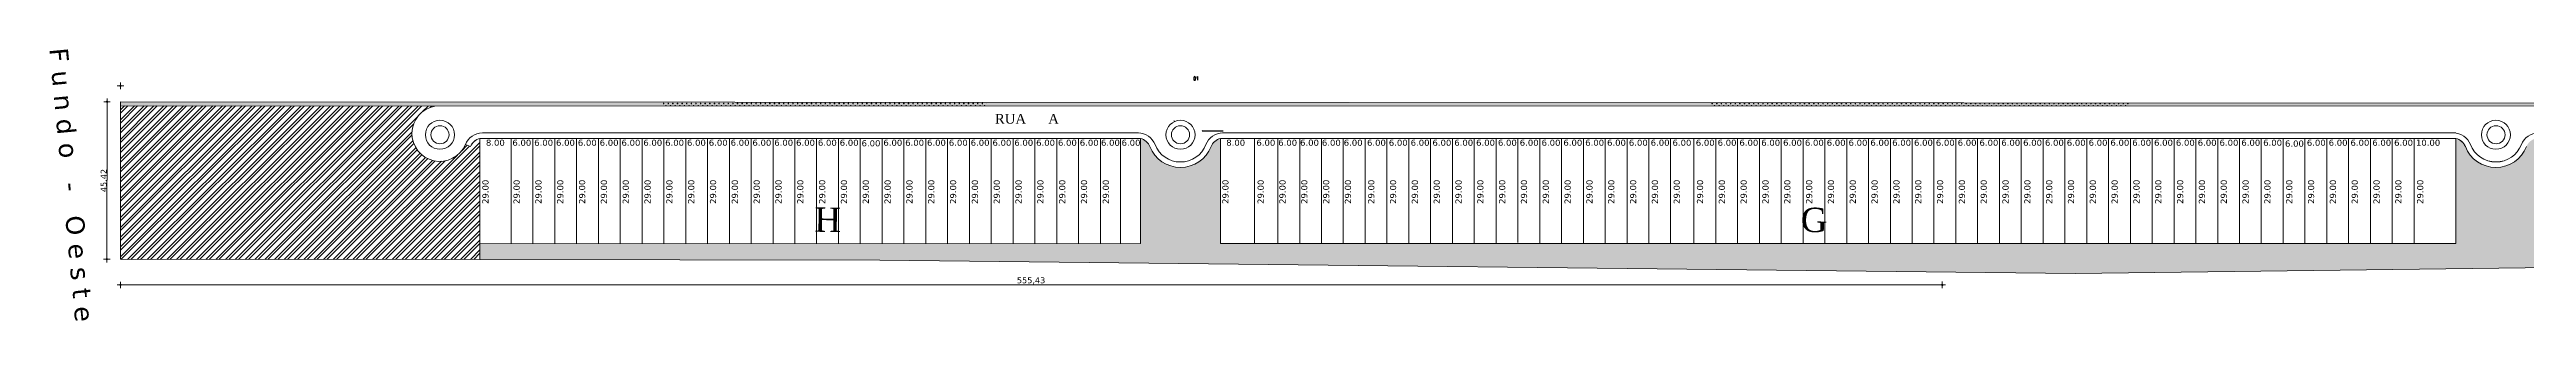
# Model space of a CAD drawing. Header units: centimetres. Extents: x 429547 to 433218, y 9613176 to 9615382.
# Drawn here: x 431024 to 431705, y 9615090 to 9615165 of the extents above; entities that cross this region are included whole.
import ezdxf
from ezdxf.enums import TextEntityAlignment as Align

# ---------------------------------------------------------------- set-up
doc = ezdxf.new("R2010")
doc.units = ezdxf.units.CM
doc.header["$LTSCALE"] = 0.05
for name, color, linetype, lineweight in [('AREAS', 6, 'Continuous', 20), ('DIM NOVO', 4, 'Continuous', 20), ('p vista', 1, 'Continuous', 50)]:
    doc.layers.add(name, color=color, linetype=linetype, lineweight=lineweight)
for name, color, linetype in [('Cotas', 4, 'Continuous'), ('DIM', 7, 'Continuous'), ('Hachura', 252, 'Continuous'), ('PDF_PS_PONTOS_IDENTIFICACAO_LIN', 7, 'Continuous'), ('PDF_PS_PONTOS_IDENTIFICACAO_TXT', 1, 'Continuous'), ('PENA-02', 2, 'Continuous')]:
    doc.layers.add(name, color=color, linetype=linetype)
doc.styles.add('LEALTÀ PADRÃO', font='verdana.ttf')
doc.styles.add('style1', font='times.ttf')
pattern_1 = [(0, (48.1993, 973.2339), (0.635, 0.635), [0.3175, -0.9525]), (90, (48.35803, 973.07514), (-0.635, 0.635), [0.3175, -0.9525])]

msp = doc.modelspace()

# ---------------------------------------------------------------- hatches: boundary and pattern name
at = {"layer": 'Hachura', "linetype": 'Continuous', "lineweight": 0, "true_color": 0xf8991e}
h = msp.add_hatch(dxfattribs=at)
h.set_pattern_fill('ANSI32', color=30, scale=0.2)
h.set_pattern_definition([(45, (48.1993, 473.2339), (-1.34703841816, 1.34703841816), []), (45, (49.0973, 473.2339), (-1.34703841816, 1.34703841816), [])])
h.paths.add_polyline_path([(431142.539, 9615140.492, 0.237334), (431139.936, 9615138.252), (431138.536, 9615138.792, -1.669448), (431130.122, 9615149.372), (431043.705, 9615149.448), (431043.703, 9615107.143), (431142.541, 9615107.138), (431142.539, 9615111.489)])
at = {"layer": 'Hachura', "linetype": 'Continuous', "lineweight": 0, "true_color": 0x139b48}
h = msp.add_hatch(dxfattribs=at)
h.set_pattern_fill('CROSS', color=114, scale=0.046)
h.set_pattern_definition([(0, (0, -500), (0.2921, 0.2921), [0.14605, -0.43815]), (90, (0.07302, -500.07302), (-0.2921, 0.2921), [0.14605, -0.43815])])
h.paths.add_polyline_path([(432595.808, 9615149.607), (432595.808, 9615149.374), (431043.742, 9615149.448), (431043.743, 9615150.605)])
h = msp.add_hatch(dxfattribs=at)
h.set_pattern_fill('CROSS', color=114, scale=0.1)
h.set_pattern_definition(pattern_1)
h.paths.add_polyline_path([(431281.782, 9615150.452), (431192.651, 9615150.51), (431192.651, 9615149.441), (431281.782, 9615149.437)])
h = msp.add_hatch(dxfattribs=at)
h.set_pattern_fill('CROSS', color=114, scale=0.1)
h.set_pattern_definition(pattern_1)
h.paths.add_polyline_path([(431373.621, 9615150.393), (431281.782, 9615150.452), (431281.782, 9615149.437), (431373.621, 9615149.433)])
h = msp.add_hatch(dxfattribs=at)
h.set_pattern_fill('CROSS', color=114, scale=0.1)
h.set_pattern_definition(pattern_1)
h.paths.add_polyline_path([(431481.048, 9615150.324), (431373.621, 9615150.393), (431373.621, 9615149.433), (431481.048, 9615149.427)])
h = msp.add_hatch(dxfattribs=at)
h.set_pattern_fill('CROSS', color=114, scale=0.1)
h.set_pattern_definition(pattern_1)
h.paths.add_polyline_path([(431534.423, 9615150.29), (431481.048, 9615150.324), (431481.048, 9615149.427), (431534.423, 9615149.425)])
h = msp.add_hatch(dxfattribs=at)
h.set_pattern_fill('CROSS', color=114, scale=0.1)
h.set_pattern_definition(pattern_1)
h.paths.add_polyline_path([(431595.941, 9615150.25), (431534.423, 9615150.29), (431534.423, 9615149.425), (431595.941, 9615149.422)])
h = msp.add_hatch(dxfattribs=at)
h.set_pattern_fill('CROSS', color=114, scale=0.1)
h.set_pattern_definition(pattern_1)
h.paths.add_polyline_path([(431686.964, 9615150.192), (431595.941, 9615150.25), (431595.941, 9615149.422), (431686.964, 9615149.417)])
h = msp.add_hatch(dxfattribs=at)
h.set_pattern_fill('CROSS', color=114, scale=0.1)
h.set_pattern_definition(pattern_1)
h.paths.add_polyline_path([(431803.569, 9615150.117), (431686.964, 9615150.192), (431686.964, 9615149.417), (431803.569, 9615149.412)])
h = msp.add_hatch(dxfattribs=at)
h.set_pattern_fill('CROSS', color=114, scale=0.1)
h.set_pattern_definition(pattern_1)
h.paths.add_polyline_path([(431346.136, 9615140.493, 0.2371224), (431343.536, 9615138.253, -0.6859907), (431326.743, 9615138.253, 0.2375154), (431324.139, 9615140.493), (431324.14, 9615111.49), (431142.539, 9615111.489), (431142.541, 9615107.138), (431252.477, 9615106.964), (431581.265, 9615103.298), (431595.941, 9615103.484), (431595.941, 9615111.492), (431346.137, 9615111.49)])
h = msp.add_hatch(dxfattribs=at)
h.set_pattern_fill('CROSS', color=114, scale=0.1)
h.set_pattern_definition(pattern_1)
h.paths.add_polyline_path([(431707.814, 9615140.491, 0.2377782), (431705.21, 9615138.253, -0.6859907), (431688.417, 9615138.253, 0.2380533), (431685.814, 9615140.493), (431685.814, 9615111.492), (431595.941, 9615111.492), (431595.941, 9615103.484), (431994.331, 9615108.54), (432035.986, 9615108.699), (432035.986, 9615111.494), (432013.809, 9615111.494), (432013.808, 9615140.494, 0.2369467), (432011.21, 9615138.255, -0.6859907), (431994.417, 9615138.255, 0.2376815), (431991.814, 9615140.494), (431991.814, 9615111.494), (431707.814, 9615111.492)])

# ---------------------------------------------------------------- linework, layer by layer
at = {"layer": 'AREAS', "color": 7, "linetype": 'Continuous', "lineweight": 9}
for p, q in [((431043.705, 9615107.225, -1.124), (431043.705, 9615149.448, -1.124)), ((431043.743, 9615150.605, -1.124), (431043.742, 9615149.448, -1.124)), ((431043.742, 9615149.448, -1.124), (431130.122, 9615149.372, -1.124)), ((431192.879, 9615150.094), (431193.197, 9615150.094)), ((431193.038, 9615149.935), (431193.038, 9615150.253)), ((431193.514, 9615149.459), (431193.832, 9615149.459)), ((431193.673, 9615149.441), (431193.673, 9615149.618)), ((431194.149, 9615150.094), (431194.467, 9615150.094)), ((431194.308, 9615149.935), (431194.308, 9615150.253)), ((431194.784, 9615149.459), (431195.102, 9615149.459)), ((431194.943, 9615149.441), (431194.943, 9615149.618)), ((431195.419, 9615150.094), (431195.737, 9615150.094)), ((431195.578, 9615149.935), (431195.578, 9615150.253)), ((431196.054, 9615149.459), (431196.372, 9615149.459)), ((431196.213, 9615149.441), (431196.213, 9615149.618)), ((431196.689, 9615150.094), (431197.007, 9615150.094)), ((431196.848, 9615149.935), (431196.848, 9615150.253)), ((431197.324, 9615149.459), (431197.642, 9615149.459)), ((431197.483, 9615149.441), (431197.483, 9615149.618)), ((431197.959, 9615150.094), (431198.277, 9615150.094)), ((431198.118, 9615149.935), (431198.118, 9615150.253)), ((431198.594, 9615149.459), (431198.912, 9615149.459)), ((431198.753, 9615149.441), (431198.753, 9615149.618)), ((431199.229, 9615150.094), (431199.547, 9615150.094)), ((431199.388, 9615149.935), (431199.388, 9615150.253)), ((431199.864, 9615149.459), (431200.182, 9615149.459)), ((431200.023, 9615149.441), (431200.023, 9615149.618)), ((431200.499, 9615150.094), (431200.817, 9615150.094)), ((431200.658, 9615149.935), (431200.658, 9615150.253)), ((431201.134, 9615149.459), (431201.452, 9615149.459)), ((431201.293, 9615149.441), (431201.293, 9615149.618)), ((431201.769, 9615150.094), (431202.087, 9615150.094)), ((431201.928, 9615149.935), (431201.928, 9615150.253)), ((431202.404, 9615149.459), (431202.722, 9615149.459)), ((431202.563, 9615149.441), (431202.563, 9615149.618)), ((431203.039, 9615150.094), (431203.357, 9615150.094)), ((431203.198, 9615149.935), (431203.198, 9615150.253)), ((431203.674, 9615149.459), (431203.992, 9615149.459)), ((431203.833, 9615149.441), (431203.833, 9615149.618)), ((431204.309, 9615150.094), (431204.627, 9615150.094)), ((431204.468, 9615149.935), (431204.468, 9615150.253)), ((431204.944, 9615149.459), (431205.262, 9615149.459)), ((431205.103, 9615149.441), (431205.103, 9615149.618)), ((431205.579, 9615150.094), (431205.897, 9615150.094)), ((431205.738, 9615149.935), (431205.738, 9615150.253)), ((431206.214, 9615149.459), (431206.532, 9615149.459)), ((431206.373, 9615149.441), (431206.373, 9615149.618)), ((431206.849, 9615150.094), (431207.167, 9615150.094)), ((431207.008, 9615149.935), (431207.008, 9615150.253)), ((431207.484, 9615149.459), (431207.802, 9615149.459)), ((431207.643, 9615149.441), (431207.643, 9615149.618)), ((431208.119, 9615150.094), (431208.437, 9615150.094)), ((431208.278, 9615149.935), (431208.278, 9615150.253)), ((431208.754, 9615149.459), (431209.072, 9615149.459)), ((431208.913, 9615149.44), (431208.913, 9615149.618)), ((431209.389, 9615150.094), (431209.707, 9615150.094)), ((431209.548, 9615149.935), (431209.548, 9615150.253)), ((431210.024, 9615149.459), (431210.342, 9615149.459)), ((431210.183, 9615149.44), (431210.183, 9615149.618)), ((431210.659, 9615150.094), (431210.977, 9615150.094)), ((431210.818, 9615149.935), (431210.818, 9615150.253)), ((431211.294, 9615149.459), (431211.612, 9615149.459)), ((431211.453, 9615149.44), (431211.453, 9615149.618)), ((431211.929, 9615150.094), (431212.247, 9615150.094)), ((431212.088, 9615149.935), (431212.088, 9615150.253)), ((431212.564, 9615149.459), (431212.882, 9615149.459)), ((431212.723, 9615149.44), (431212.723, 9615149.618)), ((431213.199, 9615150.094), (431213.517, 9615150.094)), ((431213.358, 9615149.935), (431213.358, 9615150.253)), ((431213.834, 9615149.459), (431214.152, 9615149.459)), ((431213.993, 9615149.44), (431213.993, 9615149.618)), ((431214.469, 9615150.094), (431214.787, 9615150.094)), ((431214.628, 9615149.935), (431214.628, 9615150.253)), ((431215.104, 9615149.459), (431215.422, 9615149.459)), ((431215.263, 9615149.44), (431215.263, 9615149.618)), ((431215.739, 9615150.094), (431216.057, 9615150.094)), ((431215.898, 9615149.935), (431215.898, 9615150.253)), ((431216.374, 9615149.459), (431216.692, 9615149.459)), ((431216.533, 9615149.44), (431216.533, 9615149.618)), ((431217.009, 9615150.094), (431217.327, 9615150.094)), ((431217.168, 9615149.935), (431217.168, 9615150.253)), ((431217.644, 9615149.459), (431217.962, 9615149.459)), ((431217.803, 9615149.44), (431217.803, 9615149.618)), ((431218.279, 9615150.094), (431218.597, 9615150.094)), ((431218.438, 9615149.935), (431218.438, 9615150.253)), ((431218.914, 9615149.459), (431219.232, 9615149.459)), ((431219.073, 9615149.44), (431219.073, 9615149.618)), ((431219.549, 9615150.094), (431219.867, 9615150.094)), ((431219.708, 9615149.935), (431219.708, 9615150.253)), ((431220.184, 9615149.459), (431220.502, 9615149.459)), ((431220.343, 9615149.44), (431220.343, 9615149.618)), ((431220.819, 9615150.094), (431221.137, 9615150.094)), ((431220.978, 9615149.935), (431220.978, 9615150.253)), ((431221.454, 9615149.459), (431221.772, 9615149.459)), ((431221.613, 9615149.44), (431221.613, 9615149.618)), ((431222.089, 9615150.094), (431222.407, 9615150.094)), ((431222.248, 9615149.935), (431222.248, 9615150.253)), ((431222.724, 9615149.459), (431223.042, 9615149.459)), ((431222.883, 9615149.44), (431222.883, 9615149.618)), ((431223.359, 9615150.094), (431223.677, 9615150.094)), ((431223.518, 9615149.935), (431223.518, 9615150.253)), ((431223.994, 9615149.459), (431224.312, 9615149.459)), ((431224.153, 9615149.44), (431224.153, 9615149.618)), ((431224.629, 9615150.094), (431224.947, 9615150.094)), ((431224.788, 9615149.935), (431224.788, 9615150.253)), ((431225.264, 9615149.459), (431225.582, 9615149.459)), ((431225.423, 9615149.44), (431225.423, 9615149.618)), ((431225.899, 9615150.094), (431226.217, 9615150.094)), ((431226.058, 9615149.935), (431226.058, 9615150.253)), ((431226.534, 9615149.459), (431226.852, 9615149.459)), ((431226.693, 9615149.44), (431226.693, 9615149.618)), ((431227.169, 9615150.094), (431227.487, 9615150.094)), ((431227.328, 9615149.935), (431227.328, 9615150.253)), ((431227.804, 9615149.459), (431228.122, 9615149.459)), ((431227.963, 9615149.44), (431227.963, 9615149.618)), ((431228.439, 9615150.094), (431228.757, 9615150.094)), ((431228.598, 9615149.935), (431228.598, 9615150.253)), ((431229.074, 9615149.459), (431229.392, 9615149.459)), ((431229.233, 9615149.44), (431229.233, 9615149.618)), ((431229.709, 9615150.094), (431230.027, 9615150.094)), ((431229.868, 9615149.935), (431229.868, 9615150.253)), ((431230.344, 9615149.459), (431230.662, 9615149.459)), ((431230.503, 9615149.439), (431230.503, 9615149.618)), ((431230.979, 9615150.094), (431231.297, 9615150.094)), ((431231.138, 9615149.935), (431231.138, 9615150.253)), ((431231.614, 9615149.459), (431231.932, 9615149.459)), ((431231.773, 9615149.439), (431231.773, 9615149.618)), ((431232.249, 9615150.094), (431232.567, 9615150.094)), ((431232.408, 9615149.935), (431232.408, 9615150.253)), ((431232.884, 9615149.459), (431233.202, 9615149.459)), ((431233.043, 9615149.439), (431233.043, 9615149.618)), ((431233.519, 9615150.094), (431233.837, 9615150.094)), ((431233.678, 9615149.935), (431233.678, 9615150.253)), ((431234.154, 9615149.459), (431234.472, 9615149.459)), ((431234.313, 9615149.439), (431234.313, 9615149.618)), ((431234.789, 9615150.094), (431235.107, 9615150.094)), ((431234.948, 9615149.935), (431234.948, 9615150.253)), ((431235.424, 9615149.459), (431235.742, 9615149.459)), ((431235.583, 9615149.439), (431235.583, 9615149.618)), ((431236.059, 9615150.094), (431236.377, 9615150.094)), ((431236.218, 9615149.935), (431236.218, 9615150.253)), ((431236.694, 9615149.459), (431237.012, 9615149.459)), ((431236.853, 9615149.439), (431236.853, 9615149.618)), ((431237.329, 9615150.094), (431237.647, 9615150.094)), ((431237.488, 9615149.935), (431237.488, 9615150.253)), ((431237.964, 9615149.459), (431238.282, 9615149.459)), ((431238.123, 9615149.439), (431238.123, 9615149.618)), ((431238.599, 9615150.094), (431238.917, 9615150.094)), ((431238.758, 9615149.935), (431238.758, 9615150.253)), ((431239.234, 9615149.459), (431239.552, 9615149.459)), ((431239.393, 9615149.439), (431239.393, 9615149.618)), ((431239.869, 9615150.094), (431240.187, 9615150.094)), ((431240.028, 9615149.935), (431240.028, 9615150.253)), ((431240.504, 9615149.459), (431240.822, 9615149.459)), ((431240.663, 9615149.439), (431240.663, 9615149.618)), ((431241.139, 9615150.094), (431241.457, 9615150.094)), ((431241.298, 9615149.935), (431241.298, 9615150.253)), ((431241.774, 9615149.459), (431242.092, 9615149.459)), ((431241.933, 9615149.439), (431241.933, 9615149.618)), ((431242.409, 9615150.094), (431242.727, 9615150.094)), ((431242.568, 9615149.935), (431242.568, 9615150.253)), ((431243.044, 9615149.459), (431243.362, 9615149.459)), ((431243.203, 9615149.439), (431243.203, 9615149.618)), ((431243.679, 9615150.094), (431243.997, 9615150.094)), ((431243.838, 9615149.935), (431243.838, 9615150.253)), ((431244.314, 9615149.459), (431244.632, 9615149.459)), ((431244.473, 9615149.439), (431244.473, 9615149.618)), ((431244.949, 9615150.094), (431245.267, 9615150.094)), ((431245.108, 9615149.935), (431245.108, 9615150.253)), ((431245.584, 9615149.459), (431245.902, 9615149.459)), ((431245.743, 9615149.439), (431245.743, 9615149.618)), ((431246.219, 9615150.094), (431246.537, 9615150.094)), ((431246.378, 9615149.935), (431246.378, 9615150.253)), ((431246.854, 9615149.459), (431247.172, 9615149.459)), ((431247.013, 9615149.439), (431247.013, 9615149.618)), ((431247.489, 9615150.094), (431247.807, 9615150.094)), ((431247.648, 9615149.935), (431247.648, 9615150.253)), ((431248.124, 9615149.459), (431248.442, 9615149.459)), ((431248.283, 9615149.439), (431248.283, 9615149.618)), ((431248.759, 9615150.094), (431249.077, 9615150.094)), ((431248.918, 9615149.935), (431248.918, 9615150.253)), ((431249.394, 9615149.459), (431249.712, 9615149.459)), ((431249.553, 9615149.439), (431249.553, 9615149.618)), ((431250.029, 9615150.094), (431250.347, 9615150.094)), ((431250.188, 9615149.935), (431250.188, 9615150.253)), ((431250.664, 9615149.459), (431250.982, 9615149.459)), ((431250.823, 9615149.438), (431250.823, 9615149.618)), ((431251.299, 9615150.094), (431251.617, 9615150.094)), ((431251.458, 9615149.935), (431251.458, 9615150.253)), ((431251.934, 9615149.459), (431252.252, 9615149.459)), ((431252.093, 9615149.438), (431252.093, 9615149.618)), ((431252.569, 9615150.094), (431252.887, 9615150.094)), ((431252.728, 9615149.935), (431252.728, 9615150.253)), ((431253.204, 9615149.459), (431253.522, 9615149.459)), ((431253.363, 9615149.438), (431253.363, 9615149.618)), ((431253.839, 9615150.094), (431254.157, 9615150.094)), ((431253.998, 9615149.935), (431253.998, 9615150.253)), ((431254.474, 9615149.459), (431254.792, 9615149.459)), ((431254.633, 9615149.438), (431254.633, 9615149.618)), ((431255.109, 9615150.094), (431255.427, 9615150.094)), ((431255.268, 9615149.935), (431255.268, 9615150.253)), ((431255.744, 9615149.459), (431256.062, 9615149.459)), ((431255.903, 9615149.438), (431255.903, 9615149.618)), ((431256.379, 9615150.094), (431256.697, 9615150.094)), ((431256.538, 9615149.935), (431256.538, 9615150.253)), ((431257.014, 9615149.459), (431257.332, 9615149.459)), ((431257.173, 9615149.438), (431257.173, 9615149.618)), ((431257.649, 9615150.094), (431257.967, 9615150.094)), ((431257.808, 9615149.935), (431257.808, 9615150.253)), ((431258.284, 9615149.459), (431258.602, 9615149.459)), ((431258.443, 9615149.438), (431258.443, 9615149.618)), ((431258.919, 9615150.094), (431259.237, 9615150.094)), ((431259.078, 9615149.935), (431259.078, 9615150.253)), ((431259.554, 9615149.459), (431259.872, 9615149.459)), ((431259.713, 9615149.438), (431259.713, 9615149.618)), ((431260.189, 9615150.094), (431260.507, 9615150.094)), ((431260.348, 9615149.935), (431260.348, 9615150.253)), ((431260.824, 9615149.459), (431261.142, 9615149.459)), ((431260.983, 9615149.438), (431260.983, 9615149.618)), ((431261.459, 9615150.094), (431261.777, 9615150.094)), ((431261.618, 9615149.935), (431261.618, 9615150.253)), ((431262.094, 9615149.459), (431262.412, 9615149.459)), ((431262.253, 9615149.438), (431262.253, 9615149.618)), ((431262.729, 9615150.094), (431263.047, 9615150.094)), ((431262.888, 9615149.935), (431262.888, 9615150.253)), ((431263.364, 9615149.459), (431263.682, 9615149.459)), ((431263.523, 9615149.438), (431263.523, 9615149.618)), ((431263.999, 9615150.094), (431264.317, 9615150.094)), ((431264.158, 9615149.935), (431264.158, 9615150.253)), ((431264.634, 9615149.459), (431264.952, 9615149.459)), ((431264.793, 9615149.438), (431264.793, 9615149.618)), ((431265.269, 9615150.094), (431265.587, 9615150.094)), ((431265.428, 9615149.935), (431265.428, 9615150.253)), ((431265.904, 9615149.459), (431266.222, 9615149.459)), ((431266.063, 9615149.438), (431266.063, 9615149.618)), ((431266.539, 9615150.094), (431266.857, 9615150.094)), ((431266.698, 9615149.935), (431266.698, 9615150.253)), ((431267.174, 9615149.459), (431267.492, 9615149.459)), ((431267.333, 9615149.438), (431267.333, 9615149.618)), ((431267.809, 9615150.094), (431268.127, 9615150.094)), ((431267.968, 9615149.935), (431267.968, 9615150.253)), ((431268.444, 9615149.459), (431268.762, 9615149.459)), ((431268.603, 9615149.438), (431268.603, 9615149.618)), ((431269.079, 9615150.094), (431269.397, 9615150.094)), ((431269.238, 9615149.935), (431269.238, 9615150.253)), ((431269.714, 9615149.459), (431270.032, 9615149.459)), ((431269.873, 9615149.438), (431269.873, 9615149.618)), ((431270.349, 9615150.094), (431270.667, 9615150.094)), ((431270.508, 9615149.935), (431270.508, 9615150.253)), ((431270.984, 9615149.459), (431271.302, 9615149.459)), ((431271.143, 9615149.438), (431271.143, 9615149.618)), ((431271.619, 9615150.094), (431271.937, 9615150.094)), ((431271.778, 9615149.935), (431271.778, 9615150.253)), ((431272.254, 9615149.459), (431272.572, 9615149.459)), ((431272.413, 9615149.437), (431272.413, 9615149.618)), ((431272.889, 9615150.094), (431273.207, 9615150.094)), ((431273.048, 9615149.935), (431273.048, 9615150.253)), ((431273.524, 9615149.459), (431273.842, 9615149.459)), ((431273.683, 9615149.437), (431273.683, 9615149.618)), ((431274.159, 9615150.094), (431274.477, 9615150.094)), ((431274.318, 9615149.935), (431274.318, 9615150.253)), ((431274.794, 9615149.459), (431275.112, 9615149.459)), ((431274.953, 9615149.437), (431274.953, 9615149.618)), ((431275.429, 9615150.094), (431275.747, 9615150.094)), ((431275.588, 9615149.935), (431275.588, 9615150.253)), ((431276.064, 9615149.459), (431276.382, 9615149.459)), ((431276.223, 9615149.437), (431276.223, 9615149.618)), ((431276.699, 9615150.094), (431277.017, 9615150.094)), ((431276.858, 9615149.935), (431276.858, 9615150.253)), ((431277.334, 9615149.459), (431277.652, 9615149.459)), ((431277.493, 9615149.437), (431277.493, 9615149.618)), ((431277.969, 9615150.094), (431278.287, 9615150.094)), ((431278.128, 9615149.935), (431278.128, 9615150.253)), ((431278.604, 9615149.459), (431278.922, 9615149.459)), ((431278.763, 9615149.437), (431278.763, 9615149.618)), ((431279.239, 9615150.094), (431279.557, 9615150.094)), ((431279.398, 9615149.935), (431279.398, 9615150.253)), ((431279.874, 9615149.459), (431280.192, 9615149.459)), ((431280.033, 9615149.437), (431280.033, 9615149.618)), ((431280.509, 9615150.094), (431280.827, 9615150.094)), ((431280.668, 9615149.935), (431280.668, 9615150.253)), ((431281.144, 9615149.459), (431281.462, 9615149.459)), ((431281.303, 9615149.437), (431281.303, 9615149.618)), ((431281.779, 9615150.094), (431281.782, 9615150.094)), ((431142.539, 9615140.492, -1.124), (431142.541, 9615107.138, -1.124)), ((431324.14, 9615111.49), (431324.139, 9615140.493)), ((431346.136, 9615140.493), (431346.137, 9615111.49)), ((431685.814, 9615111.492), (431685.814, 9615140.493)), ((431138.536, 9615138.792, -1.124), (431139.936, 9615138.252, -1.124)), ((431142.541, 9615107.138, -1.124), (431043.705, 9615107.225, -1.124)), ((431142.539, 9615111.489), (431324.14, 9615111.49)), ((431142.541, 9615107.138), (431142.539, 9615111.489)), ((431252.477, 9615106.964), (431142.541, 9615107.138)), ((431581.265, 9615103.298), (431252.477, 9615106.964)), ((431346.137, 9615111.49), (431685.814, 9615111.492)), ((431994.331, 9615108.54), (431581.265, 9615103.298))]:
    msp.add_line(p, q, dxfattribs=at)
for centre, radius, start, end in [((431131.497, 9615141.83, -1.124), 7.667, 100.338406, 336.651907), ((431143.464, 9615136.784, -1.124), 3.822, 104.006266, 157.411114), ((431323.217, 9615136.787), 3.818, 22.578319, 76.022529), ((431347.064, 9615136.785), 3.822, 104.051927, 157.410867), ((431684.896, 9615136.793), 3.811, 22.510897, 76.071801), ((431335.139, 9615141.493), 9, 201.100766, 338.899814), ((431696.814, 9615141.493), 9, 201.100766, 338.899814)]:
    msp.add_arc(centre, radius, start, end, dxfattribs=at)
at = {"layer": 'Cotas', "color": 251, "lineweight": 0, "true_color": 0x636466}
for p, q in [((431044.586, 9615154.979), (431042.794, 9615154.978)), ((431043.69, 9615154.979), (431043.69, 9615155.875)), ((431043.69, 9615154.979), (431043.69, 9615154.083)), ((431040.007, 9615150.609), (431039.111, 9615150.61)), ((431040.006, 9615149.713), (431040.007, 9615151.505)), ((431040.007, 9615150.609), (431040.903, 9615150.608)), ((431039.968, 9615107.228), (431039.072, 9615107.229)), ((431039.969, 9615108.124), (431039.968, 9615106.332)), ((431039.968, 9615107.228), (431040.864, 9615107.228)), ((431044.601, 9615100.12), (431042.809, 9615100.12)), ((431043.705, 9615100.12), (431043.705, 9615101.016)), ((431043.705, 9615100.12), (431043.705, 9615099.224)), ((431545.48, 9615100.133), (431543.688, 9615100.12)), ((431543.695, 9615100.12), (431545.487, 9615100.12)), ((431544.584, 9615100.126), (431544.578, 9615101.022)), ((431544.584, 9615100.126), (431544.591, 9615099.23)), ((431544.591, 9615100.12), (431544.591, 9615101.016)), ((431544.591, 9615100.12), (431544.591, 9615099.224))]:
    msp.add_line(p, q, dxfattribs=at)
for centre in [(431043.69, 9615154.979), (431040.007, 9615150.609), (431039.968, 9615107.228), (431043.705, 9615100.12), (431544.584, 9615100.126), (431544.591, 9615100.12)]:
    msp.add_circle(centre, 0.179, dxfattribs=at)
at = {"layer": 'DIM NOVO', "color": 251, "linetype": 'Continuous', "lineweight": 0, "true_color": 0x636466}
for p, q in [((431040.006, 9615149.809), (431039.969, 9615108.028)), ((431044.505, 9615100.12), (431543.791, 9615100.12))]:
    msp.add_line(p, q, dxfattribs=at)
at = {"layer": 'p vista', "color": 7, "linetype": 'Continuous', "lineweight": 9}
for p, q in [((431043.705, 9615107.225, -1.124), (431043.743, 9615150.605, -1.124)), ((431142.539, 9615140.492), (431324.142, 9615140.493)), ((431142.539, 9615108.27), (431142.539, 9615140.492)), ((431143.192, 9615141.992), (431323.562, 9615141.993)), ((431151.109, 9615111.489), (431151.109, 9615140.495)), ((431157.109, 9615111.489), (431157.109, 9615140.495)), ((431163.109, 9615111.49), (431163.109, 9615140.495)), ((431169.109, 9615111.49), (431169.109, 9615140.495)), ((431175.109, 9615111.49), (431175.109, 9615140.495)), ((431181.109, 9615111.49), (431181.109, 9615140.495)), ((431187.109, 9615111.49), (431187.109, 9615140.495)), ((431193.109, 9615111.49), (431193.109, 9615140.495)), ((431199.109, 9615111.49), (431199.109, 9615140.495)), ((431205.109, 9615111.49), (431205.109, 9615140.495)), ((431211.109, 9615111.49), (431211.109, 9615140.495)), ((431217.109, 9615111.49), (431217.109, 9615140.495)), ((431223.109, 9615111.49), (431223.109, 9615140.494)), ((431229.109, 9615111.49), (431229.109, 9615140.494)), ((431235.109, 9615111.49), (431235.109, 9615140.494)), ((431241.109, 9615111.49), (431241.109, 9615140.494)), ((431247.109, 9615111.49), (431247.109, 9615140.494)), ((431253.109, 9615111.49), (431253.109, 9615140.494)), ((431259.109, 9615111.49), (431259.109, 9615140.494)), ((431265.109, 9615111.49), (431265.109, 9615140.494)), ((431271.109, 9615111.49), (431271.109, 9615140.494)), ((431277.109, 9615111.49), (431277.109, 9615140.494)), ((431283.109, 9615111.49), (431283.109, 9615140.494)), ((431289.109, 9615111.49), (431289.109, 9615140.494)), ((431295.109, 9615111.49), (431295.109, 9615140.494)), ((431301.109, 9615111.49), (431301.109, 9615140.494)), ((431307.109, 9615111.49), (431307.109, 9615140.494)), ((431313.109, 9615111.49), (431313.109, 9615140.494)), ((431318.66, 9615111.49), (431318.66, 9615140.494)), ((431324.14, 9615111.49, -0.7), (431324.139, 9615140.493, -0.7)), ((431324.14, 9615111.49, -0.7), (431324.139, 9615140.493, -0.7)), ((431324.14, 9615111.49, -0.7), (431324.139, 9615140.493, -0.7)), ((431346.136, 9615140.493), (431478.539, 9615140.493)), ((431346.14, 9615111.881, -0.7), (431346.139, 9615140.493, -0.7)), ((431346.14, 9615111.881, -0.7), (431346.139, 9615140.493, -0.7)), ((431346.139, 9615140.493, -0.7), (431346.14, 9615111.49, -0.7)), ((431346.716, 9615141.993), (431685.814, 9615141.994)), ((431346.716, 9615141.993), (431477.877, 9615141.993)), ((431355.515, 9615111.439, -0.7), (431355.515, 9615140.497, -0.7)), ((431355.515, 9615111.439, -0.7), (431355.515, 9615140.496, -0.7)), ((431361.915, 9615111.408), (431361.915, 9615140.494)), ((431367.915, 9615111.445), (431367.915, 9615140.494)), ((431373.915, 9615111.481), (431373.915, 9615140.494)), ((431379.915, 9615111.517), (431379.915, 9615140.494)), ((431385.915, 9615111.553), (431385.915, 9615140.494)), ((431391.915, 9615111.589), (431391.915, 9615140.494)), ((431397.915, 9615111.625), (431397.915, 9615140.494)), ((431403.915, 9615111.661), (431403.915, 9615140.494)), ((431409.915, 9615111.696), (431409.915, 9615140.494)), ((431415.915, 9615111.491), (431415.915, 9615140.494)), ((431421.915, 9615111.527), (431421.915, 9615140.493)), ((431427.915, 9615111.804), (431427.915, 9615140.493)), ((431433.915, 9615111.419), (431433.915, 9615140.493)), ((431439.915, 9615111.455), (431439.915, 9615140.493)), ((431445.109, 9615140.493), (431685.814, 9615140.494)), ((431445.915, 9615111.491), (431445.915, 9615140.493)), ((431451.915, 9615111.527), (431451.915, 9615140.493)), ((431457.915, 9615111.563), (431457.915, 9615140.493)), ((431463.915, 9615111.594), (431463.915, 9615140.493)), ((431469.915, 9615111.634), (431469.915, 9615140.493)), ((431476.314, 9615111.407, 0.7), (431476.315, 9615140.493, 0.7)), ((431482.314, 9615111.445, 0.7), (431482.315, 9615140.493, 0.7)), ((431488.314, 9615111.481, 0.7), (431488.315, 9615140.493, 0.7)), ((431494.314, 9615111.516, 0.7), (431494.315, 9615140.493, 0.7)), ((431500.314, 9615111.552, 0.7), (431500.315, 9615140.493, 0.7)), ((431506.314, 9615111.557, 0.7), (431506.315, 9615140.493, 0.7)), ((431512.314, 9615111.437, 0.7), (431512.315, 9615140.493, 0.7)), ((431518.314, 9615111.491, 0.7), (431518.315, 9615140.493, 0.7)), ((431524.314, 9615111.491, 0.7), (431524.315, 9615140.494, 0.7)), ((431530.314, 9615111.491, 0.7), (431530.315, 9615140.494, 0.7)), ((431536.314, 9615111.491, 0.7), (431536.315, 9615140.494, 0.7)), ((431542.314, 9615111.491, 0.7), (431542.315, 9615140.494, 0.7)), ((431548.314, 9615111.491, 0.7), (431548.315, 9615140.494, 0.7)), ((431554.314, 9615111.491, 0.7), (431554.315, 9615140.494, 0.7)), ((431560.314, 9615111.492, 0.7), (431560.315, 9615140.494, 0.7)), ((431566.314, 9615111.492, 0.7), (431566.315, 9615140.494, 0.7)), ((431572.314, 9615111.492, 0.7), (431572.315, 9615140.494, 0.7)), ((431578.314, 9615111.492, 0.7), (431578.315, 9615140.494, 0.7)), ((431584.314, 9615111.492, 0.7), (431584.315, 9615140.494, 0.7)), ((431590.314, 9615111.492, 0.7), (431590.315, 9615140.494, 0.7)), ((431596.314, 9615111.492, 0.7), (431596.315, 9615140.494, 0.7)), ((431602.314, 9615111.492, 0.7), (431602.315, 9615140.494, 0.7)), ((431608.314, 9615111.492, 0.7), (431608.315, 9615140.494, 0.7)), ((431614.314, 9615111.492, 0.7), (431614.315, 9615140.494, 0.7)), ((431620.314, 9615111.492, 0.7), (431620.315, 9615140.494, 0.7)), ((431626.314, 9615111.492, 0.7), (431626.315, 9615140.494, 0.7)), ((431632.314, 9615111.492, 0.7), (431632.315, 9615140.494, 0.7)), ((431638.314, 9615111.492, 0.7), (431638.315, 9615140.494, 0.7)), ((431644.314, 9615111.492, 0.7), (431644.315, 9615140.494, 0.7)), ((431650.314, 9615111.492, 0.7), (431650.315, 9615140.494, 0.7)), ((431656.314, 9615111.492, 0.7), (431656.315, 9615140.494, 0.7)), ((431662.314, 9615111.492, 0.7), (431662.315, 9615140.494, 0.7)), ((431668.314, 9615111.492, 0.7), (431668.315, 9615140.494, 0.7)), ((431674.314, 9615111.492, 0.7), (431674.315, 9615140.494, 0.7)), ((431685.814, 9615111.492), (431685.814, 9615140.494)), ((431685.814, 9615111.492), (431685.814, 9615140.493)), ((431142.541, 9615107.138, -1.124), (431043.705, 9615107.225, -1.124)), ((431142.539, 9615111.489), (431324.14, 9615111.49)), ((431346.14, 9615111.49), (431685.814, 9615111.492))]:
    msp.add_line(p, q, dxfattribs=at)
at = {"layer": 'p vista', "color": 251, "linetype": 'Continuous', "lineweight": 5, "true_color": 0x636466}
for p, q in [((431043.742, 9615149.448, -1.124), (432595.808, 9615149.374)), ((431043.742, 9615149.448, -1.124), (432595.808, 9615149.374, -1.124)), ((432595.808, 9615149.607, -1.124), (431043.743, 9615150.605, -1.124))]:
    msp.add_line(p, q, dxfattribs=at)
at = {"layer": 'p vista', "color": 7, "linetype": 'Continuous', "lineweight": 9, "elevation": -0.7}
msp.add_lwpolyline([(431355.515, 9615111.439), (431355.515, 9615140.496)], dxfattribs=at)
at = {"layer": 'p vista', "color": 7, "linetype": 'Continuous', "lineweight": 9}
for centre, radius in [((431131.539, 9615141.492), 4), ((431131.539, 9615141.492), 2.5), ((431335.139, 9615141.493, -0.7), 4), ((431335.139, 9615141.493, -0.7), 4), ((431335.139, 9615141.493, -0.7), 2.5), ((431335.139, 9615141.493, -0.7), 2.5), ((431696.814, 9615141.494), 4), ((431696.814, 9615141.493), 4), ((431696.85, 9615141.494), 2.5), ((431696.85, 9615141.493), 2.5)]:
    msp.add_circle(centre, radius, dxfattribs=at)
for centre, radius, start, end in [((431131.497, 9615141.83), 7.667, 100.338385, 336.651906), ((431143.201, 9615136.992), 5, 90.00029, 158.899861), ((431143.464, 9615136.784), 3.822, 104.006899, 157.410867), ((431323.478, 9615136.993, -0.7), 5, 21.100719, 90.00029), ((431323.478, 9615136.993, -0.7), 5, 21.100719, 90.00029), ((431323.214, 9615136.785, -0.7), 3.822, 22.590064, 75.992634), ((431323.214, 9615136.785, -0.7), 3.822, 22.590064, 75.992634), ((431323.214, 9615136.785, -0.7), 3.822, 22.589818, 75.993264), ((431346.801, 9615136.993, -0.7), 5, 90.00029, 158.899861), ((431346.801, 9615136.993, -0.7), 5, 90.00029, 158.899861), ((431347.064, 9615136.785, -0.7), 3.822, 104.006899, 157.410867), ((431347.064, 9615136.785, -0.7), 3.822, 104.006899, 157.410867), ((431347.064, 9615136.785, -0.7), 3.822, 104.006899, 157.410867), ((431685.152, 9615136.994), 5, 21.100719, 90.00029), ((431685.152, 9615136.993), 5, 21.100719, 90.00029), ((431684.889, 9615136.786), 3.822, 22.590064, 75.992634), ((431684.889, 9615136.785), 3.822, 22.590064, 75.992634), ((431708.476, 9615136.994), 5, 90.00029, 158.899861), ((431708.476, 9615136.993), 5, 90.00029, 158.899861), ((431335.139, 9615141.493, -0.7), 9, 201.100719, 338.899861), ((431335.139, 9615141.493, -0.7), 9, 201.100719, 338.899861), ((431335.139, 9615141.493, -0.7), 9, 201.100766, 338.899814), ((431335.139, 9615141.493, -0.7), 7.5, 201.100719, 338.899861), ((431335.139, 9615141.493, -0.7), 7.5, 201.100719, 338.899861), ((431696.814, 9615141.494), 9, 201.100719, 338.899861), ((431696.814, 9615141.493), 9, 201.100719, 338.899861), ((431696.814, 9615141.494), 7.5, 201.100719, 338.899861), ((431696.814, 9615141.493), 7.5, 201.100719, 338.899861)]:
    msp.add_arc(centre, radius, start, end, dxfattribs=at)
at = {"layer": 'PDF_PS_PONTOS_IDENTIFICACAO_LIN', "linetype": 'Continuous', "lineweight": 25, "elevation": -0.7}
msp.add_lwpolyline([(431341.203, 9615142.665), (431341.095, 9615142.556), (431346.841, 9615142.556)], dxfattribs=at)
at = {"layer": 'PDF_PS_PONTOS_IDENTIFICACAO_TXT', "linetype": 'Continuous', "lineweight": 25, "elevation": -0.7}
msp.add_lwpolyline([(431339.034, 9615157.519), (431338.926, 9615157.41), (431338.818, 9615157.302), (431338.818, 9615157.085), (431338.818, 9615156.977), (431338.818, 9615156.652), (431338.926, 9615156.543), (431339.034, 9615156.543), (431339.143, 9615156.543), (431339.251, 9615156.652), (431339.36, 9615156.977), (431339.36, 9615157.085), (431339.251, 9615157.302), (431339.143, 9615157.41)], close=True, dxfattribs=at)
for points in [[(431339.685, 9615157.302), (431339.685, 9615157.41), (431339.793, 9615157.519), (431339.793, 9615156.543)], [(431333.396, 9615145.376), (431333.396, 9615145.267), (431333.396, 9615145.376)]]:
    msp.add_lwpolyline(points, dxfattribs=at)

# ---------------------------------------------------------------- texts
at = {"color": 7, "linetype": 'Continuous', "lineweight": 9, "style": 'LEALTÀ PADRÃO'}
msp.add_text('F u n d o   -   O e s t e', height=5.1, rotation=275.422032, dxfattribs=at).set_placement((431024.133, 9615165.202, -0.372))
at = {"layer": 'DIM', "color": 7, "linetype": 'Continuous', "lineweight": 9, "style": 'LEALTÀ PADRÃO'}
for s, rotation, p in [('8.00', 359.992942, (431144.176, 9615138.458)), ('29.00', 90, (431165.466, 9615122.435)), ('29.00', 90, (431171.466, 9615122.434)), ('29.00', 90, (431183.466, 9615122.435)), ('29.00', 90, (431189.466, 9615122.434)), ('29.00', 90, (431207.466, 9615122.443)), ('29.00', 90, (431213.466, 9615122.442)), ('29.00', 90, (431225.466, 9615122.443)), ('29.00', 90, (431231.466, 9615122.442)), ('29.00', 90, (431249.466, 9615122.435)), ('29.00', 90, (431255.466, 9615122.435)), ('29.00', 90, (431267.466, 9615122.435)), ('29.00', 90, (431273.466, 9615122.435)), ('29.00', 90, (431291.466, 9615122.435)), ('29.00', 90, (431297.466, 9615122.435)), ('29.00', 90, (431309.466, 9615122.435)), ('29.00', 90, (431315.466, 9615122.435)), ('29.00', 90, (431348.342, 9615122.442)), ('29.00', 90, (431358.035, 9615122.442)), ('29.00', 90, (431370.035, 9615122.441)), ('29.00', 90, (431376.035, 9615122.441)), ('29.00', 90, (431388.434, 9615122.438, 0.7)), ('29.00', 90, (431400.434, 9615122.437, 0.7)), ('29.00', 90, (431406.434, 9615122.437, 0.7)), ('29.00', 90, (431418.434, 9615122.441, 0.7)), ('29.00', 90, (431430.434, 9615122.441, 0.7)), ('29.00', 90, (431436.434, 9615122.44, 0.7)), ('29.00', 90, (431448.434, 9615122.441, 0.7)), ('29.00', 90, (431460.434, 9615122.44, 0.7)), ('29.00', 90, (431466.434, 9615122.44, 0.7)), ('29.00', 90, (431478.834, 9615122.438, 1.401)), ('29.00', 90, (431490.834, 9615122.438, 1.401)), ('29.00', 90, (431496.834, 9615122.437, 1.401)), ('29.00', 90, (431508.834, 9615122.439, 1.401)), ('29.00', 90, (431520.834, 9615122.438, 1.401)), ('29.00', 90, (431526.834, 9615122.438, 1.401)), ('29.00', 90, (431538.834, 9615122.439, 1.401)), ('29.00', 90, (431550.834, 9615122.438, 1.401)), ('29.00', 90, (431556.834, 9615122.438, 1.401)), ('29.00', 90, (431568.834, 9615122.439, 1.401)), ('29.00', 90, (431580.834, 9615122.438, 1.401)), ('29.00', 90, (431586.834, 9615122.438, 1.401)), ('29.00', 90, (431598.834, 9615122.44, 1.401)), ('29.00', 90, (431610.834, 9615122.44, 1.401)), ('29.00', 90, (431616.834, 9615122.439, 1.401)), ('29.00', 90, (431628.834, 9615122.439, 1.401)), ('29.00', 90, (431640.834, 9615122.438, 1.401)), ('29.00', 90, (431646.834, 9615122.438, 1.401)), ('29.00', 90, (431658.834, 9615122.439, 1.401)), ('29.00', 90, (431670.834, 9615122.438, 1.401)), ('29.00', 90, (431676.834, 9615122.438, 1.401))]:
    msp.add_text(s, height=1.7, rotation=rotation, dxfattribs=at).set_placement(p)
for s, p in [('6.00', (431151.453, 9615138.452)), ('6.00', (431157.453, 9615138.452)), ('6.00', (431163.453, 9615138.452)), ('6.00', (431169.453, 9615138.452)), ('6.00', (431175.453, 9615138.452)), ('6.00', (431181.453, 9615138.452)), ('6.00', (431187.453, 9615138.452)), ('6.00', (431193.453, 9615138.451)), ('6.00', (431199.453, 9615138.46)), ('6.00', (431205.453, 9615138.46)), ('6.00', (431211.453, 9615138.46)), ('6.00', (431217.453, 9615138.46)), ('6.00', (431223.453, 9615138.46)), ('6.00', (431229.453, 9615138.46)), ('6.00', (431235.453, 9615138.459)), ('6.00', (431241.453, 9615138.452)), ('6.00', (431253.453, 9615138.452)), ('6.00', (431259.453, 9615138.452)), ('6.00', (431265.453, 9615138.453)), ('6.00', (431271.453, 9615138.452)), ('6.00', (431277.453, 9615138.451)), ('6.00', (431283.453, 9615138.453)), ('6.00', (431289.453, 9615138.453)), ('6.00', (431295.453, 9615138.453)), ('6.00', (431301.453, 9615138.453)), ('6.00', (431307.453, 9615138.453)), ('6.00', (431313.284, 9615138.453)), ('6.00', (431318.947, 9615138.452)), ('8.00', (431347.728, 9615138.46)), ('6.00', (431356.021, 9615138.459)), ('6.00', (431362.021, 9615138.458)), ('6.00', (431368.021, 9615138.459)), ('6.00', (431374.021, 9615138.458)), ('6.00', (431380.021, 9615138.458)), ('6.00', (431386.421, 9615138.456, 0.7)), ('6.00', (431392.421, 9615138.455, 0.7)), ('6.00', (431398.421, 9615138.455, 0.7)), ('6.00', (431404.421, 9615138.455, 0.7)), ('6.00', (431410.421, 9615138.455, 0.7)), ('6.00', (431416.421, 9615138.459, 0.7)), ('6.00', (431422.421, 9615138.458, 0.7)), ('6.00', (431428.421, 9615138.458, 0.7)), ('6.00', (431434.421, 9615138.458, 0.7)), ('6.00', (431440.421, 9615138.458, 0.7)), ('6.00', (431446.421, 9615138.459, 0.7)), ('6.00', (431452.421, 9615138.458, 0.7)), ('6.00', (431458.421, 9615138.458, 0.7)), ('6.00', (431464.421, 9615138.458, 0.7)), ('6.00', (431470.421, 9615138.458, 0.7)), ('6.00', (431476.821, 9615138.456, 1.401)), ('6.00', (431482.821, 9615138.455, 1.401)), ('6.00', (431488.821, 9615138.455, 1.401)), ('6.00', (431494.821, 9615138.455, 1.401)), ('6.00', (431500.821, 9615138.455, 1.401)), ('6.00', (431506.821, 9615138.456, 1.401)), ('6.00', (431512.821, 9615138.455, 1.401)), ('6.00', (431518.821, 9615138.455, 1.401)), ('6.00', (431524.821, 9615138.455, 1.401)), ('6.00', (431530.821, 9615138.455, 1.401)), ('6.00', (431536.821, 9615138.456, 1.401)), ('6.00', (431542.821, 9615138.455, 1.401)), ('6.00', (431548.821, 9615138.456, 1.401)), ('6.00', (431554.821, 9615138.455, 1.401)), ('6.00', (431560.821, 9615138.455, 1.401)), ('6.00', (431566.821, 9615138.456, 1.401)), ('6.00', (431572.821, 9615138.456, 1.401)), ('6.00', (431578.821, 9615138.456, 1.401)), ('6.00', (431584.821, 9615138.455, 1.401)), ('6.00', (431590.821, 9615138.456, 1.401)), ('6.00', (431596.821, 9615138.458, 1.401)), ('6.00', (431602.821, 9615138.457, 1.401)), ('6.00', (431608.821, 9615138.457, 1.401)), ('6.00', (431614.821, 9615138.457, 1.401)), ('6.00', (431620.821, 9615138.457, 1.401)), ('6.00', (431626.821, 9615138.457, 1.401)), ('6.00', (431632.821, 9615138.456, 1.401)), ('6.00', (431644.821, 9615138.456, 1.401)), ('6.00', (431650.821, 9615138.456, 1.401)), ('6.00', (431656.821, 9615138.457, 1.401)), ('6.00', (431662.821, 9615138.456, 1.401)), ('6.00', (431668.821, 9615138.456, 1.401)), ('10.00', (431674.821, 9615138.456, 1.401)), ('6.00', (431247.453, 9615138.292)), ('6.00', (431638.821, 9615138.21, 1.401))]:
    msp.add_text(s, height=1.7, dxfattribs=at).set_placement(p)
at = {"layer": 'DIM NOVO', "color": 251, "linetype": 'Continuous', "lineweight": 0, "true_color": 0x636466, "style": 'LEALTÀ PADRÃO'}
msp.add_text('45.42', height=1.625, rotation=89.949558, dxfattribs=at).set_placement((431039.884, 9615125.701))
msp.add_text('555,43', height=1.625, dxfattribs=at).set_placement((431290.171, 9615100.59))
at = {"layer": 'p vista', "color": 7, "linetype": 'Continuous', "lineweight": 9, "style": 'LEALTÀ PADRÃO'}
for p in [(431144.897, 9615122.434), (431153.466, 9615122.434), (431159.466, 9615122.434), (431177.466, 9615122.434), (431195.466, 9615122.433), (431201.466, 9615122.442), (431219.466, 9615122.442), (431237.466, 9615122.441), (431243.466, 9615122.435), (431261.466, 9615122.435), (431279.466, 9615122.434), (431285.466, 9615122.435), (431303.466, 9615122.435), (431364.035, 9615122.441), (431382.035, 9615122.441), (431394.434, 9615122.437, 0.7), (431412.434, 9615122.437, 0.7), (431424.434, 9615122.44, 0.7), (431442.434, 9615122.44, 0.7), (431454.434, 9615122.44, 0.7), (431472.434, 9615122.44, 0.7), (431484.834, 9615122.437, 1.401), (431502.834, 9615122.438, 1.401), (431514.834, 9615122.438, 1.401), (431532.834, 9615122.438, 1.401), (431544.834, 9615122.438, 1.401), (431562.834, 9615122.438, 1.401), (431574.834, 9615122.438, 1.401), (431592.834, 9615122.438, 1.401), (431604.834, 9615122.439, 1.401), (431622.834, 9615122.44, 1.401), (431634.834, 9615122.438, 1.401), (431652.834, 9615122.438, 1.401), (431664.834, 9615122.438, 1.401)]:
    msp.add_text('29.00', height=1.7, rotation=90, dxfattribs=at).set_placement(p)
at = {"layer": 'PENA-02', "color": 7, "lineweight": 9, "style": 'style1'}
for s, height, rotation, p in [('RUA      A  ', 2.68809, 359.976671, (431293.933, 9615145.882)), ('H', 6.72, 359.440027, (431238.149, 9615118.088)), ('G', 6.72, 359.440027, (431509.355, 9615118.026))]:
    msp.add_text(s, height=height, rotation=rotation, dxfattribs=at).set_placement(p, align=Align.MIDDLE)

doc.saveas('drawing.dxf')
